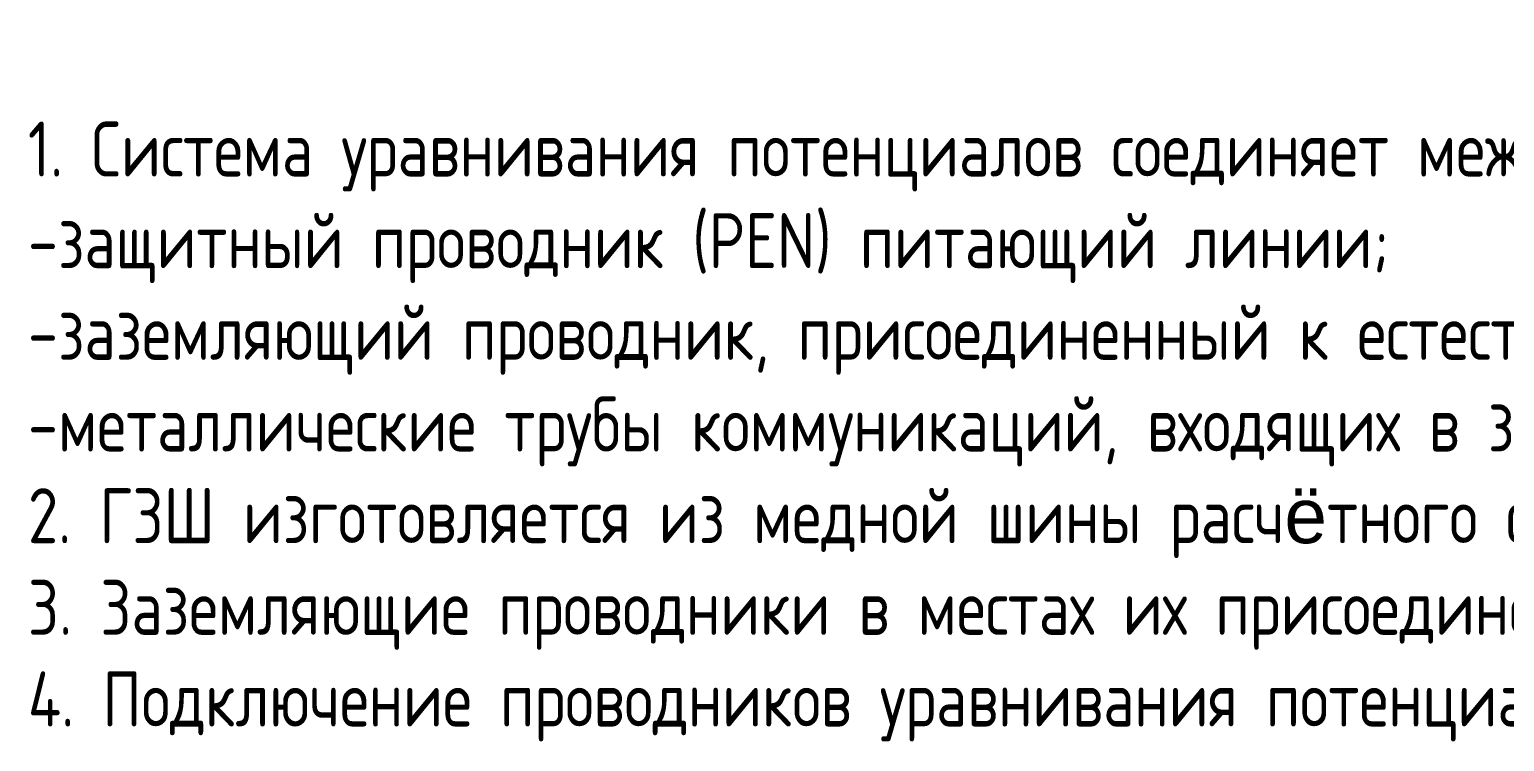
# Model space of a CAD drawing. Header units: metres. Extents: x -1525 to -1043, y -1331 to -1144.
# Drawn here: x -1482.81 to -1476.64, y -1291.25 to -1288.27 of the extents above; entities that cross this region are included whole.
import ezdxf

# ---------------------------------------------------------------- set-up
doc = ezdxf.new("R2010")
doc.units = ezdxf.units.M
doc.header["$MEASUREMENT"] = 0
doc.layers.add('04-ЭО_схема', color=250, linetype='Continuous')
doc.styles.add('Times', font='CS_Gost2304.shx')

msp = doc.modelspace()

# ---------------------------------------------------------------- texts
at = {"layer": '04-ЭО_схема', "insert": (-1483.05452763, -1288.26969794), "char_height": 0.23, "width": 17.8725180928, "attachment_point": 1, "style": 'Times'}
msp.add_mtext('\\pxi35.353;Примечания:\\P\\pi0;  1. Система уравнивания потенциалов соединяет между собой следующие токопроводящие части:\\P  -защитный проводник (PEN) питающий линии;\\P  -заземляющий проводник, присоединенный к естественному заземлителю;\\P  -металлические трубы коммуникаций, входящих в здание (трубы холодного водоснабжения);\\P  2. ГЗШ изготовляется из медной шины расч{\\fArial|b0|i0|c204|p34;ё}тного сечения.\\P  3. Заземляющие проводники в местах их присоединения обозначить, желто-зелеными полосами, выполненными краской или двухцветной липкой.\\P  4. Подключение проводников уравнивания потенциалов показано условно.\\P  ', dxfattribs=at)

doc.saveas('drawing.dxf')
